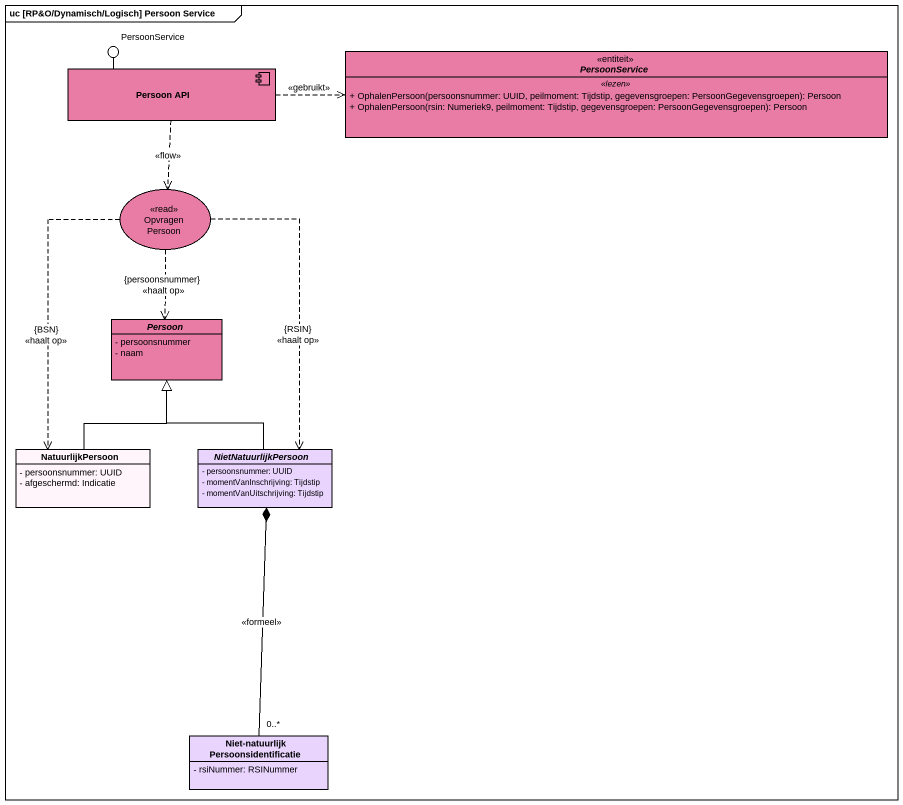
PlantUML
@startuml
mainframe uc [RP&O/Dynamisch/Logisch] Persoon Service
allowmixing
hide circle
hide empty members
skinparam classAttributeIconSize 0
() PersoonService <<api>> #E87CA4
component "Persoon API" as Persoon_API #E87CA4
interface "PersoonService" as PersoonService_2 <<entiteit>> #E87CA4 {
  .. <<lezen>> ..
  + OphalenPersoon(persoonsnummer: UUID, peilmoment: Tijdstip, gegevensgroepen: PersoonGegevensgroepen): Persoon
  + OphalenPersoon(rsin: Numeriek9, peilmoment: Tijdstip, gegevensgroepen: PersoonGegevensgroepen): Persoon
}
usecase "Opvragen Persoon" as Opvragen_Persoon <<read>> #E87CA4
abstract class Persoon #E87CA4 {
  - persoonsnummer
  - naam
}
class NatuurlijkPersoon #FFF5FA {
  - persoonsnummer: UUID
  - afgeschermd: Indicatie
}
abstract class NietNatuurlijkPersoon #E9D4FE {
  - persoonsnummer: UUID
  - momentVanInschrijving: Tijdstip
  - momentVanUitschrijving: Tijdstip
}
class "Niet-natuurlijk Persoonsidentificatie" as Niet_natuurlijk #E9D4FE {
  - rsiNummer: RSINummer
}
Persoon_API -up- PersoonService
Persoon_API .right.> PersoonService_2 : <<gebruikt>>
Persoon_API ..> Opvragen_Persoon : <<flow>>
Opvragen_Persoon ..> Persoon : {persoonsnummer}\n<<haalt op>>
Opvragen_Persoon ..> NatuurlijkPersoon : {BSN}\n<<haalt op>>
Opvragen_Persoon ..> NietNatuurlijkPersoon : {RSIN}\n<<haalt op>>
NatuurlijkPersoon -up-|> Persoon
NietNatuurlijkPersoon -up-|> Persoon
Niet_natuurlijk "0..*" -up-* NietNatuurlijkPersoon : <<formeel>>
@enduml
